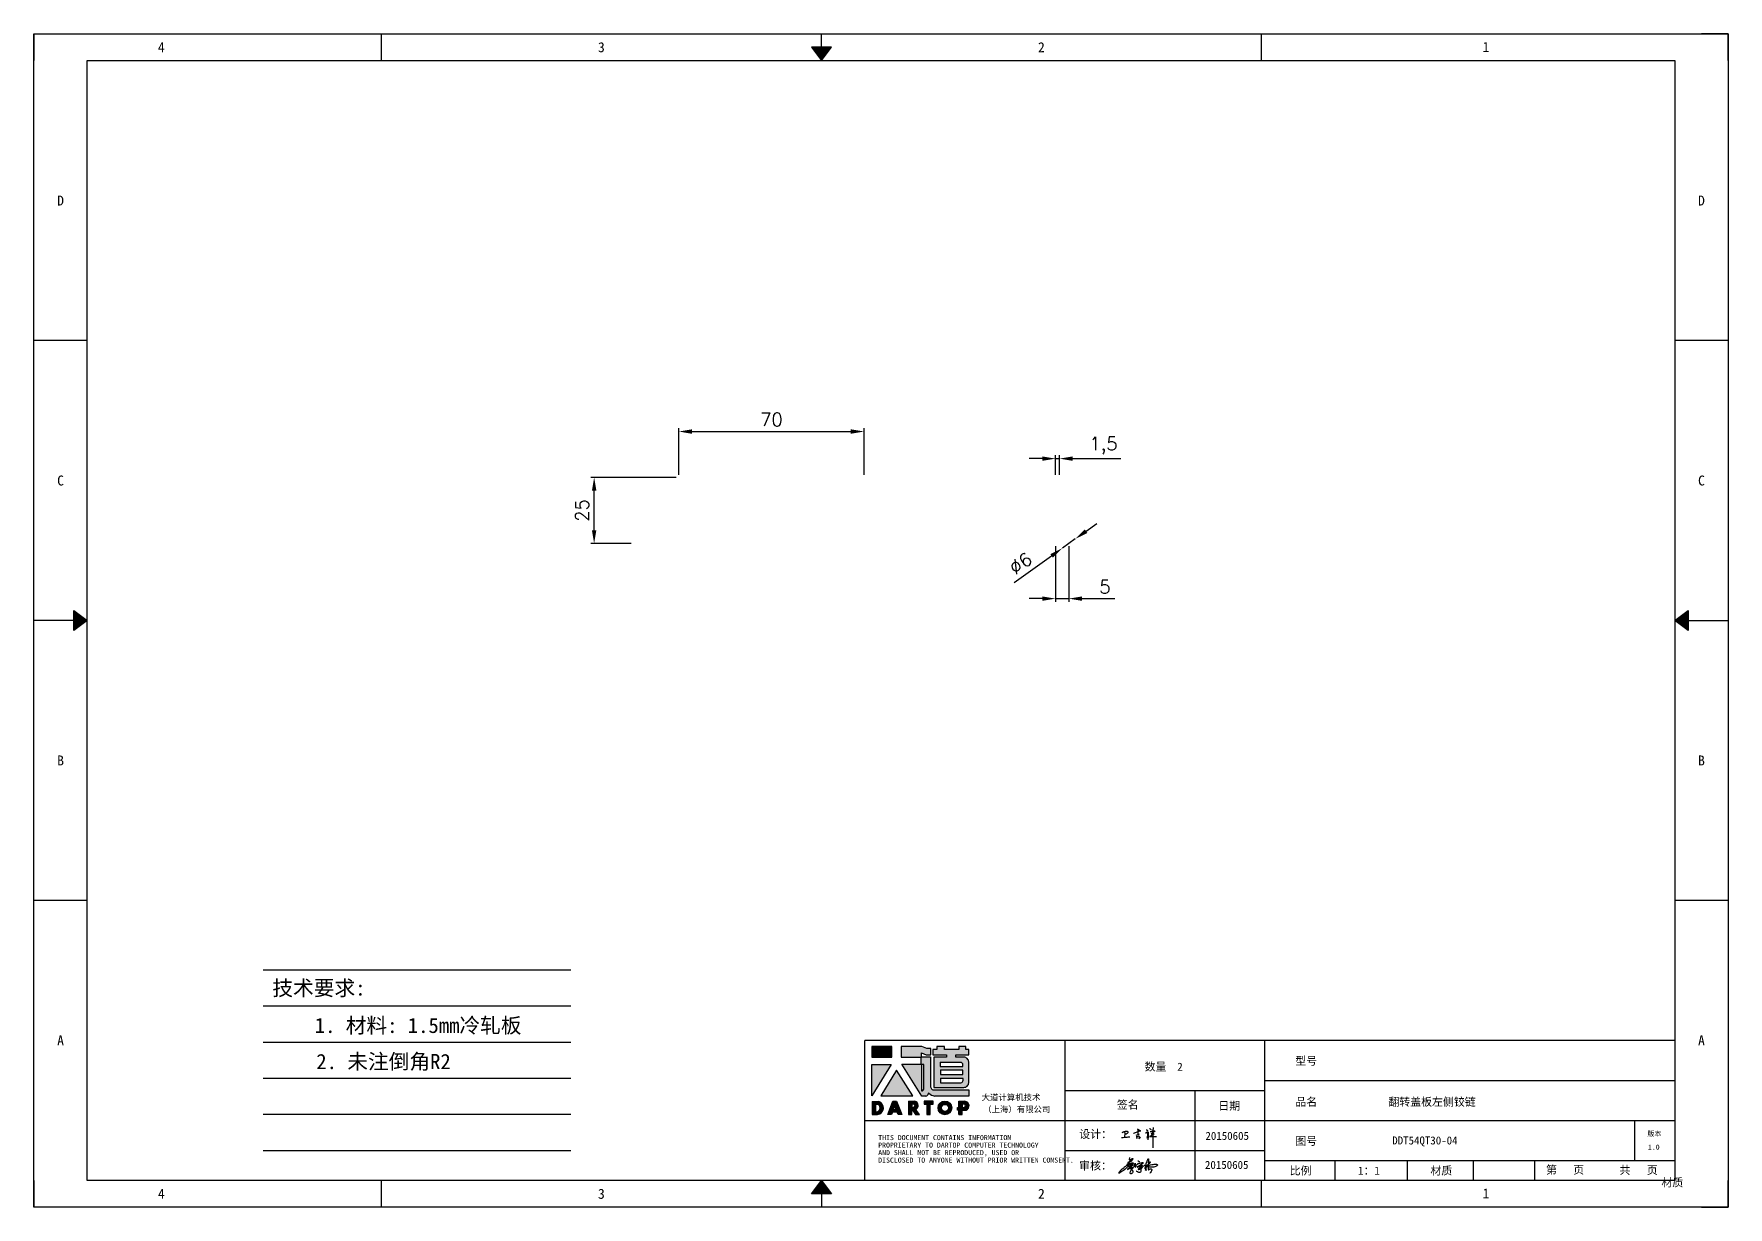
# Model space of a CAD drawing. Header units: millimetres. Extents: x 25928 to 50356, y -44172 to 20163.
# Drawn here: x 36509 to 37149, y -15592 to -15148 of the extents above; entities that cross this region are included whole.
import ezdxf
from ezdxf.enums import TextEntityAlignment as Align

# ---------------------------------------------------------------- set-up
doc = ezdxf.new("R2010")
doc.units = ezdxf.units.MM
doc.linetypes.add('DOT', pattern=[0.25, 0, -0.25])
doc.layers.add('4', color=7, linetype='Continuous')
doc.layers.add('print', color=30, linetype='Continuous')
doc.layers.add('dim', color=2, linetype='Continuous', lineweight=9)
doc.styles.add('Dartop', font='')
doc.styles.add('HZ', font='')
doc.styles.add('hzHT', font='simhei.ttf')
doc.styles.get("Standard").update_dxf_attribs({"font": 'txt', "bigfont": 'gbcbig.shx'})
doc.styles.get('Dartop').set_extended_font_data('FangSong_GB2312')
doc.styles.get('HZ').set_extended_font_data('SimSun')
doc.dimstyles.new('small', dxfattribs={"dimtxt": 5, "dimasz": 5, "dimexe": 1.25, "dimexo": 1, "dimgap": 2, "dimtad": 1, "dimtxsty": 'Standard', "dimcen": 2.5, "dimadec": 0, "dimazin": 0, "dimtfac": 1, "dimtmove": 0, "dimatfit": 3, "dimfxl": 0, "dimarcsym": 0})

# ---------------------------------------------------------------- blocks, each defined once
blk = doc.blocks.new('*D994')
at = {"layer": 'Defpoints', "color": 0}
for p in [(36897.37, -15342.71, 331.73), (36902.24, -15339.22, 331.73)]:
    blk.add_point(p, dxfattribs=at)
at = {"layer": 'dim', "color": 0, "lineweight": -2}
for p, q in [((36906.31, -15336.31), (36910.37, -15333.4)), ((36902.24, -15339.22), (36897.37, -15342.71)), ((36879.21, -15355.72), (36893.3, -15345.63))]:
    blk.add_line(p, q, dxfattribs=at)
at = {"layer": 'dim', "color": 0}
for points in [[(36905.82, -15335.63), (36906.79, -15336.99), (36902.24, -15339.22)], [(36892.82, -15344.95), (36893.79, -15346.3), (36897.37, -15342.71)]]:
    blk.add_solid(points, dxfattribs=at)
at = {"layer": 'dim', "color": 0, "insert": (36881.6, -15348.47), "char_height": 5, "attachment_point": 5, "rotation": 35.62303}
blk.add_mtext('∅6', dxfattribs=at)
blk = doc.blocks.new('*D995')
at = {"layer": 'Defpoints', "color": 0}
for p in [(36720.53, -15315.97), (36752.47, -15315.97, -10.8), (36735.47, -15340.97, -7.3)]:
    blk.add_point(p, dxfattribs=at)
at = {"layer": 'dim', "color": 0, "lineweight": -2}
for p, q in [((36751.47, -15315.97), (36719.28, -15315.97)), ((36720.53, -15335.97), (36720.53, -15320.97)), ((36734.47, -15340.97), (36719.28, -15340.97))]:
    blk.add_line(p, q, dxfattribs=at)
at = {"layer": 'dim', "color": 0}
for points in [[(36719.7, -15320.97), (36721.36, -15320.97), (36720.53, -15315.97)], [(36719.7, -15335.97), (36721.36, -15335.97), (36720.53, -15340.97)]]:
    blk.add_solid(points, dxfattribs=at)
at = {"layer": 'dim', "color": 0, "insert": (36716.03, -15328.47), "char_height": 5, "attachment_point": 5, "rotation": 90}
blk.add_mtext('25', dxfattribs=at)
blk = doc.blocks.new('*D996')
at = {"layer": 'Defpoints', "color": 0}
for p in [(36896.3, -15308.9), (36894.8, -15315.97, 248.73), (36896.3, -15315.97, 248.73)]:
    blk.add_point(p, dxfattribs=at)
at = {"layer": 'dim', "color": 0, "lineweight": -2}
for p, q in [((36889.8, -15308.9), (36884.8, -15308.9)), ((36894.8, -15314.97), (36894.8, -15307.65)), ((36894.8, -15308.9), (36896.3, -15308.9)), ((36896.3, -15314.97), (36896.3, -15307.65)), ((36901.3, -15308.9), (36919.47, -15308.9))]:
    blk.add_line(p, q, dxfattribs=at)
at = {"layer": 'dim', "color": 0}
for points in [[(36889.8, -15308.07), (36889.8, -15309.73), (36894.8, -15308.9)], [(36901.3, -15308.07), (36901.3, -15309.73), (36896.3, -15308.9)]]:
    blk.add_solid(points, dxfattribs=at)
at = {"layer": 'dim', "color": 0, "insert": (36912.89, -15303.98), "char_height": 5, "attachment_point": 5}
blk.add_mtext('1,5', dxfattribs=at)
blk = doc.blocks.new('*U862')
at = {"color": 254, "linetype": 'Continuous', "extrusion": (0, 0, -1)}
for points in [[(-17, 0.333), (-16.812, 0.25), (-17, 0.5)], [(-17, 0.333), (-17.188, 0.25), (-16.812, 0.25)], [(-17, 0.333), (-17, 0.5), (-17.188, 0.25)]]:
    blk.add_solid(points, dxfattribs=at)
blk = doc.blocks.new('*U861')
at = {"color": 254, "linetype": 'Continuous', "extrusion": (0, 0, -1)}
for points in [[(-33.167, 11), (-33, 11), (-33.25, 11.188)], [(-33.167, 11), (-33.25, 11.188), (-33.25, 10.812)], [(-33.167, 11), (-33.25, 10.812), (-33, 11)]]:
    blk.add_solid(points, dxfattribs=at)
blk = doc.blocks.new('*U863')
at = {"color": 254, "linetype": 'Continuous'}
for points in [[(17, 21.667), (17.188, 21.75), (16.812, 21.75)], [(17, 21.667), (16.812, 21.75), (17, 21.5)], [(17, 21.667), (17, 21.5), (17.188, 21.75)]]:
    blk.add_solid(points, dxfattribs=at)
blk = doc.blocks.new('*U860')
at = {"color": 254, "linetype": 'Continuous', "extrusion": (0, 0, -1)}
for points in [[(-0.833, 11), (-0.75, 10.812), (-0.75, 11.188)], [(-0.833, 11), (-0.75, 11.188), (-1, 11)], [(-0.833, 11), (-1, 11), (-0.75, 10.812)]]:
    blk.add_solid(points, dxfattribs=at)
blk = doc.blocks.new('dadao')
for p, q in [((48, 19.2), (44.9, 10.4)), ((44.9, 10.4), (51.2, 10.4)), ((51.2, 10.4), (48, 19.2))]:
    blk.add_line(p, q)
for points in [[(41.8, 121.6), (41.8, 143.7), (-0.4, 143.7), (-0.4, 121.6), (41.8, 121.6)], [(104.8, 122), (104.8, 130.3), (114.1, 126.3), (124.2, 126.3), (124.2, 139.6), (115.9, 139.6), (105.1, 143.9), (61.5, 143.9)], [(61.7, 144), (61.7, 121.3), (103.9, 121.3)], [(113.4, 38.7), (105.1, 38.7), (63, 106.5), (103.9, 106.5), (103.9, 120.9), (103.9, 121.3)], [(109.7, 53.6), (109.7, 106.2), (104.3, 106.2), (104.3, 50.4), (106.6, 50.4)], [(144.6, 94.4), (144.6, 84.8), (192, 84.8), (192, 94.1), (144.9, 94.1)], [(120.2, 45), (119.5, 45), (119.5, 44.6)], [(0, 28), (0, 0), (11.8, 0)], [(0.1, 28), (14, 28)], [(7.1, 21.8), (7.1, 6.1), (12, 6.1)], [(7.1, 21.8), (11.4, 21.8)], [(76.8, 28.2), (76.8, 0), (84.1, 0), (84.1, 11.1), (91.6, -0.1), (100.3, -0.1), (91.7, 11.1)], [(76.8, 28.2), (90.6, 28.2)], [(84, 22.7), (84, 15.3), (87.2, 15.3)], [(84, 22.7), (87.3, 22.7)], [(183.7, 0), (183.7, 9.6), (180.6, 9.6), (180.6, 14.9), (183.8, 14.9), (183.8, 28.1), (196.1, 28.1), (196.5, 28.1)], [(183.7, 0), (190.9, 0), (190.9, 9.6), (198.8, 9.6)], [(194.9, 22.3), (190.8, 22.3), (190.8, 15), (194.4, 15)]]:
    blk.add_lwpolyline(points)
blk.add_lwpolyline([(137.1, 144.2), (137.1, 137.9), (128.3, 137.9), (128.3, 126.5), (157.3, 126.5), (157.3, 121.5), (130.3, 121.5), (130.3, 57.5), (194.4, 57.5, 0.414214), (204.4, 67.5), (204.4, 111.3, 0.414214), (194.4, 121.3), (177.5, 121.3), (177.5, 126.3), (204.7, 126.3), (204.7, 137.7), (198.2, 137.7), (198.2, 143.9), (183.3, 143.9), (183.3, 138), (153, 138), (153, 144.2), (137.1, 144.2)], format="xyb", close=True)
for points in [[(104.8, 122), (123.4, 122), (123.4, 60, 0.414214), (131.4, 52), (204.8, 52), (204.8, 39.1), (131.7, 39.1)], [(144.3, 110.8), (144.3, 101.8), (192.3, 101.8), (192.3, 105.5, 0.414214), (187.3, 110.5), (144.3, 110.5)], [(144.6, 77), (144.6, 67.5), (187.6, 67.5, 0.414214), (192.6, 72.5), (192.6, 76.4), (144.6, 76.4)]]:
    blk.add_lwpolyline(points, format="xyb")
for points in [[(-0.3, 106.2), (40.4, 106.2), (-0.3, 39.7), (-0.3, 106.2)], [(51.7, 94.1), (18.4, 39.3), (86.2, 39.3)], [(43.8, 28.2), (51.8, 28.2), (62.6, -0.1), (55, -0.1), (53.2, 5), (42.9, 5), (41.1, 0), (33.6, 0)], [(110, 28.1), (110, 21.9), (116, 21.9), (116, -0.1), (123.2, -0.1), (123.2, 22), (129.2, 22), (129.2, 28.1), (110, 28.1)]]:
    blk.add_lwpolyline(points, close=True)
for radius in [14.5, 7.44]:
    blk.add_circle((154.2, 14.2), radius)
for centre, radius, start, end in [((99.2, 60.7), 12.6, 305.6399, 325.969), ((111.6, 46.7), 8.19, 282.9811, 347.6627), ((136, 61.7), 22.9, 226.7358, 259.3209), ((8.5, 13.9), 8.49, 294.2143, 69.7177), ((9.6, 14.2), 14.4, 278.6604, 72.3203), ((86.4, 19), 3.8, 282.527, 76.7196), ((88.6, 19.4), 8.95, 290.6073, 77.2124), ((193.7, 18.7), 3.8, 280.9891, 72.5513), ((195.7, 18.6), 9.51, 288.8959, 85.2442)]:
    blk.add_arc(centre, radius, start, end)
blk = doc.blocks.new('h')
for p, q in [((20768.1, -2360.9), (20773, -2359.1)), ((20769.5, -2366.9), (20769.8, -2370.6)), ((20769.8, -2370.6), (20770.9, -2378)), ((20770.9, -2378), (20771.5, -2370.6)), ((20772.4, -2369.3), (20774.9, -2367.8)), ((20773, -2359.1), (20784.1, -2355.2)), ((20773.3, -2331.8), (20775.3, -2338.7)), ((20789.1, -2340.9), (20773.5, -2331.9)), ((20775.3, -2338.7), (20775.6, -2351.2)), ((20775.6, -2351.2), (20775.5, -2357.3)), ((20782.2, -2369.2), (20780, -2377.1)), ((20780, -2377.1), (20788.3, -2371.3)), ((20780.1, -2366.4), (20780.8, -2366.4)), ((20781.9, -2367.4), (20782.2, -2369.2)), ((20845.7, -2343.5), (20848.4, -2353)), ((20848.9, -2370.3), (20847.9, -2424)), ((20848.4, -2353), (20848.9, -2370.3))]:
    blk.add_line(p, q)
for points in [[(20696.6, -2372.4, 0.002073), (20710.6, -2371.9, 0.016137), (20719.6, -2371.3, 0.008314), (20736.9, -2369.3)], [(20699.1, -2348.2, -0.029745), (20704.6, -2345.4, -0.046842), (20708.4, -2344.2, -0.00919), (20714.3, -2343, -0.018517), (20717.2, -2342.5, -0.037841), (20720.3, -2342.4, -0.039541), (20723.2, -2342.8, -0.149785), (20726, -2344.3, -0.204935), (20726.9, -2346.6, -0.074872), (20726.5, -2348.3, -0.061615), (20725.6, -2350.3, -0.034204), (20723.8, -2352.6, -0.045776), (20722.3, -2354.1, -0.054985), (20720.4, -2355.3, -0.036348), (20717.3, -2356.5, -0.067752), (20715.7, -2356.8, -0.043553), (20713.2, -2356.7)], [(20755, -2351.9, -0.024077), (20759.9, -2350.1, -0.013147), (20768.7, -2346.5, -0.00522), (20775.4, -2344.1, -0.018517), (20777.3, -2343.4, -0.008274), (20786.3, -2341, -0.039541), (20788.3, -2340.8, -0.079216), (20789.4, -2341, -0.204935)], [(20813.5, -2350.1, 0.007348), (20815.9, -2348.7, 0.008421), (20818, -2347.3, 0.009459), (20819.7, -2346.2, -0.016325), (20820.7, -2345.5, -0.173771), (20821.8, -2345.3, -0.085159), (20823.9, -2346, -0.125883), (20826, -2347.9, -0.160659), (20826.6, -2350.1, -0.010447), (20826.5, -2352.3, -0.008247), (20826.2, -2355.1, -0.002698), (20825.3, -2374, 0.001562), (20823.9, -2383.7, 0.016137)], [(20816.8, -2335, -0.053561), (20819.6, -2336.1, -0.075272), (20821.3, -2337.3, -0.005295), (20822.5, -2338.5, -0.009337), (20823.1, -2339.1, -0.026146), (20823.7, -2339.8, -0.016644), (20824.5, -2340.9)], [(20832.1, -2329.2, -0.053561), (20834.9, -2330.3, -0.075272), (20836.7, -2331.5, -0.005295), (20837.8, -2332.6, -0.009337), (20838.5, -2333.3, -0.026146), (20839, -2334, -0.016644), (20839.8, -2335.1)], [(20836, -2343.7, -0.02797), (20842.1, -2342.6, -0.048868), (20845.6, -2342.2, -0.00919), (20851.1, -2341.4, -0.018517), (20853.9, -2341.1, -0.037841), (20856.7, -2341.2, -0.039541), (20859.4, -2341.6, -0.018282), (20840.6, -2354.7, -0.000937)], [(20847.6, -2340.2, 0.021784), (20849.6, -2335.9, 0.028296), (20850.8, -2332.4, 0.008136), (20851.9, -2328.2, 0.028913), (20852.2, -2327, 0.08193), (20852.1, -2325.9, 0.075058), (20851.7, -2324.7, 0.275043)]]:
    blk.add_lwpolyline(points, format="xyb")
for points in [[(20711.3, -2343.5), (20711.3, -2343.5), (20711.5, -2355.8), (20710.7, -2368), (20710.6, -2371.9)], [(20821.5, -2350.6), (20822.4, -2359.2), (20822.2, -2364.9), (20821.7, -2369), (20821.3, -2376.3), (20823.6, -2368.5), (20827.2, -2366.3), (20829.5, -2366.3)], [(20840.6, -2354.7), (20850, -2354.7), (20855, -2354.3), (20845.9, -2361.1), (20840.5, -2364), (20833, -2367.5), (20863.2, -2367.4), (20865.9, -2367.3)]]:
    blk.add_lwpolyline(points)
for centre, radius, start, end in [((20773.7, -2371.2), 2.3, 121.9907, 163.60158), ((20787.5, -2406), 40.3, 100.61827, 108.24823), ((20780.8, -2367.6), 1.15, 9.4675, 90)]:
    blk.add_arc(centre, radius, start, end)
blk = doc.blocks.new('CAIYUQIANG')
for p, q in [((27648.2, -25062.5), (27649.9, -25061)), ((27649.9, -25061), (27651.9, -25059.4)), ((27651.9, -25059.4), (27654.7, -25057.2)), ((27654.7, -25057.2), (27656.5, -25055.9)), ((27656.5, -25055.9), (27658.3, -25054.6)), ((27659.8, -25060.4), (27656.6, -25063.3)), ((27658.3, -25054.6), (27659.6, -25053.7)), ((27659.6, -25053.7), (27662.2, -25052.1)), ((27660.6, -25059.8), (27659.8, -25060.4)), ((27663.6, -25056.9), (27660.6, -25059.8)), ((27662.2, -25052.1), (27664.9, -25050.5)), ((27662.9, -25048.8), (27669.7, -25045.8)), ((27663.2, -25048.6), (27662.9, -25048.8)), ((27663.6, -25048.1), (27663.2, -25048.6)), ((27665.3, -25046.6), (27663.6, -25048.1)), ((27666.3, -25053.5), (27663.6, -25056.9)), ((27664.9, -25050.5), (27668.5, -25048.7)), ((27667.5, -25060.4), (27664.9, -25062)), ((27667.4, -25044.9), (27665.3, -25046.6)), ((27675.7, -25037.4), (27665.9, -25043)), ((27665.9, -25043), (27677.3, -25038.1)), ((27668.2, -25051.4), (27666.3, -25053.5)), ((27670.6, -25042.2), (27667.4, -25044.9)), ((27670.3, -25058.4), (27667.5, -25060.4)), ((27667.7, -25061.6), (27670.5, -25060.2)), ((27670.9, -25048.6), (27668.2, -25051.4)), ((27668.5, -25048.7), (27673.6, -25046.3)), ((27668.6, -25056), (27674.9, -25053.6)), ((27672.1, -25054.2), (27668.6, -25056)), ((27670.4, -25028.6), (27669.5, -25034.5)), ((27669.5, -25034.5), (27670.5, -25036.5)), ((27669.7, -25045.8), (27671.3, -25045.2)), ((27672, -25057.1), (27670.3, -25058.4)), ((27670.5, -25036.5), (27674.7, -25033.4)), ((27670.5, -25060.2), (27673.3, -25059)), ((27677.3, -25038.1), (27670.6, -25042.2)), ((27671.5, -25047.3), (27670.9, -25048.6)), ((27671.2, -25051), (27679.4, -25049.8)), ((27674.1, -25050.1), (27671.2, -25051)), ((27671.3, -25045.2), (27672.1, -25045.7)), ((27672.1, -25046.2), (27671.5, -25047.3)), ((27672.5, -25060.1), (27671.9, -25060.4)), ((27671.9, -25060.4), (27674.3, -25061.5)), ((27673.8, -25055.8), (27672, -25057.1)), ((27672.1, -25045.7), (27672.1, -25046.2)), ((27675.9, -25052.3), (27672.1, -25054.2)), ((27673.8, -25059.6), (27672.5, -25060.1)), ((27673.3, -25059), (27675.5, -25058)), ((27673.6, -25046.3), (27677.4, -25044.5)), ((27676.2, -25054), (27673.8, -25055.8)), ((27675.2, -25059.1), (27673.8, -25059.6)), ((27676.5, -25048.8), (27674.1, -25050.1)), ((27674.7, -25033.4), (27678, -25031.9)), ((27674.9, -25053.6), (27676.8, -25053.2)), ((27677.8, -25058), (27675.2, -25059.1)), ((27675.5, -25058), (27677.9, -25056.9)), ((27679.9, -25033), (27675.7, -25037.4)), ((27678.6, -25051.7), (27675.9, -25052.3)), ((27677.2, -25053.4), (27676.2, -25054)), ((27679.1, -25047.4), (27676.5, -25048.8)), ((27676.8, -25053.2), (27677.2, -25053.4)), ((27677.4, -25044.5), (27680, -25043.8)), ((27677.5, -25061.9), (27679.6, -25059.6)), ((27679, -25057.7), (27677.8, -25058)), ((27677.9, -25056.9), (27680, -25056.9)), ((27678, -25031.9), (27679.7, -25031.6)), ((27683.3, -25050.5), (27678.6, -25051.7)), ((27680, -25057.5), (27679, -25057.7)), ((27680.6, -25045.9), (27679.1, -25047.4)), ((27679.4, -25049.8), (27681.5, -25049.6)), ((27679.6, -25059.6), (27680.6, -25058.4)), ((27679.7, -25031.6), (27680.1, -25032.2)), ((27680.1, -25032.2), (27679.9, -25033)), ((27680, -25043.8), (27681.2, -25043.8)), ((27680, -25056.9), (27680.5, -25057.1)), ((27680.5, -25057.1), (27680, -25057.5)), ((27681.2, -25044.7), (27680.6, -25045.9)), ((27680.6, -25058.4), (27681.3, -25057.6)), ((27681.2, -25043.8), (27681.2, -25044.7)), ((27681.3, -25057.6), (27682.9, -25055.7)), ((27681.5, -25049.6), (27682.7, -25049.7)), ((27682.7, -25049.7), (27683.3, -25050.5)), ((27682.9, -25055.7), (27683.9, -25054.7)), ((27683.9, -25054.7), (27684.6, -25054)), ((27684.6, -25054), (27685.6, -25053.1)), ((27685.6, -25053.1), (27686, -25048.7)), ((27686, -25048.7), (27686.1, -25046.8)), ((27686.1, -25046.8), (27686.2, -25045.4)), ((27686.2, -25045.4), (27686.3, -25045)), ((27686.3, -25045), (27686.6, -25045)), ((27686.6, -25045), (27686.7, -25045.1)), ((27686.7, -25045.1), (27686.9, -25049.2)), ((27686.9, -25049.2), (27686.9, -25051.7)), ((27686.9, -25051.7), (27686.9, -25054.8)), ((27686.9, -25054.8), (27686.9, -25055.8)), ((27686.9, -25055.8), (27687, -25056.5)), ((27687, -25056.5), (27687.2, -25056.9)), ((27687.2, -25056.9), (27687.5, -25056.9)), ((27687.5, -25056.9), (27687.8, -25056.5)), ((27687.8, -25056.5), (27688, -25055.9)), ((27688, -25055.9), (27688.6, -25054.6)), ((27688.6, -25054.6), (27689.1, -25053.3)), ((27689.1, -25053.3), (27689.5, -25052.1)), ((27689.5, -25052.1), (27690.2, -25050.1)), ((27690.2, -25050.1), (27690.5, -25049.4)), ((27690.5, -25049.4), (27691.2, -25048.7)), ((27691.2, -25048.7), (27693.8, -25046.9)), ((27692.5, -25055.7), (27691.9, -25055.8)), ((27691.9, -25055.8), (27691.9, -25056.2)), ((27691.9, -25056.2), (27693.4, -25056.2)), ((27693.9, -25055.2), (27692.5, -25055.7)), ((27693.4, -25056.2), (27695.2, -25055.9)), ((27693.8, -25046.9), (27694.7, -25046.4)), ((27697.3, -25053.7), (27693.9, -25055.2)), ((27694.7, -25046.4), (27695.8, -25045.9)), ((27695.2, -25055.9), (27696.4, -25055.5)), ((27696.5, -25061.2), (27695.5, -25062.1)), ((27695.8, -25045.9), (27698.2, -25045)), ((27696.4, -25055.5), (27698.6, -25054.5)), ((27698, -25059.9), (27696.5, -25061.2)), ((27700.1, -25052.2), (27697.3, -25053.7)), ((27700.7, -25057.4), (27698, -25059.9)), ((27698.2, -25045), (27699.9, -25044.7)), ((27698.6, -25054.5), (27700.1, -25053.8)), ((27698.7, -25062.4), (27701.9, -25060.7)), ((27699.9, -25044.7), (27702.8, -25044)), ((27703.1, -25050.1), (27700.1, -25052.2)), ((27700.1, -25053.8), (27701.4, -25053.2)), ((27703.2, -25055.4), (27700.7, -25057.4)), ((27701.4, -25053.2), (27703, -25052.5)), ((27701.9, -25060.7), (27705, -25058.6)), ((27702.8, -25044), (27704.8, -25043.7)), ((27703, -25052.5), (27704.6, -25051.8)), ((27703.4, -25059.2), (27703, -25063.9)), ((27705.3, -25048.2), (27703.1, -25050.1)), ((27705.1, -25053.8), (27703.2, -25055.4)), ((27703.5, -25058.1), (27703.4, -25059.2)), ((27703.9, -25057), (27703.5, -25058.1)), ((27704.3, -25056.3), (27703.9, -25057)), ((27704.9, -25055.3), (27704.3, -25056.3)), ((27704.6, -25051.8), (27705.9, -25051.1)), ((27704.8, -25043.7), (27707, -25043.4)), ((27705.1, -25055), (27704.9, -25055.3)), ((27705, -25058.6), (27706.4, -25057.7)), ((27706, -25052.8), (27705.1, -25053.8)), ((27706.3, -25055), (27705.1, -25055)), ((27708, -25045.9), (27705.3, -25048.2)), ((27705.9, -25051.1), (27706.4, -25051.1)), ((27706.6, -25051.6), (27706, -25052.8)), ((27706.8, -25055.3), (27706.3, -25055)), ((27706.4, -25051.1), (27706.6, -25051.6)), ((27706.4, -25057.7), (27707.4, -25057)), ((27707.5, -25055.8), (27706.8, -25055.3)), ((27707, -25043.4), (27708, -25043.4)), ((27707.4, -25057), (27707.8, -25056.8)), ((27707.8, -25056.8), (27707.5, -25055.8)), ((27708, -25043.4), (27709, -25043.5)), ((27710.1, -25044), (27708, -25045.9)), ((27709, -25043.5), (27709.7, -25043.8)), ((27709.7, -25043.8), (27710.1, -25044)), ((27710, -25054.2), (27711.2, -25052.7)), ((27711.2, -25052.7), (27712.6, -25051.4)), ((27712.6, -25051.4), (27713.4, -25050.9)), ((27713.4, -25050.9), (27714.2, -25050.8)), ((27713.7, -25060.6), (27714.5, -25059.1)), ((27714, -25059.3), (27713.7, -25060.1)), ((27713.7, -25060.1), (27713.7, -25060.6)), ((27714.3, -25058.6), (27714, -25059.3)), ((27714.2, -25050.8), (27715, -25050.8)), ((27715, -25056.9), (27714.3, -25058.6)), ((27714.5, -25059.1), (27715.1, -25058.3)), ((27715, -25050.8), (27715.4, -25050.8)), ((27715.5, -25055.4), (27715, -25056.9)), ((27715.1, -25058.3), (27715.6, -25057.9)), ((27715.4, -25050.8), (27715.6, -25051)), ((27715.9, -25053.9), (27715.5, -25055.4)), ((27715.6, -25051), (27715.8, -25051.2)), ((27715.6, -25057.9), (27716.2, -25057.8)), ((27715.8, -25051.2), (27715.9, -25051.2)), ((27715.9, -25051.2), (27716, -25051.4)), ((27716, -25053.3), (27715.9, -25053.9)), ((27716, -25051.4), (27716, -25051.4)), ((27716, -25051.4), (27716, -25051.5)), ((27716, -25051.5), (27716.1, -25051.6)), ((27716.1, -25052.4), (27716, -25053.3)), ((27716.1, -25051.6), (27716.1, -25051.8)), ((27716.1, -25051.8), (27716.1, -25052.4)), ((27716.2, -25057.8), (27716.9, -25057.9)), ((27716.8, -25062.6), (27717, -25060.1)), ((27716.9, -25057.9), (27717.2, -25058.1)), ((27717, -25060.1), (27717.1, -25058.6)), ((27717.1, -25058.6), (27717.2, -25057.5)), ((27717.2, -25057.5), (27717.7, -25052.4)), ((27717.2, -25058.1), (27717.6, -25058.7)), ((27717.6, -25058.7), (27717.6, -25060.8)), ((27717.6, -25060.8), (27717.6, -25062.5)), ((27717.7, -25050), (27718.5, -25046)), ((27717.7, -25052.4), (27717.7, -25050)), ((27718.5, -25046), (27720.2, -25040.9)), ((27719, -25056.7), (27720.6, -25055.2)), ((27719, -25056.7), (27720.6, -25055.4)), ((27720.6, -25055.4), (27719, -25056.7)), ((27719.4, -25056.1), (27719, -25056.7)), ((27720.3, -25054.8), (27719.4, -25056.1)), ((27720.2, -25040.9), (27720.7, -25039.5)), ((27721, -25053.7), (27720.3, -25054.8)), ((27720.6, -25055.2), (27721.9, -25054.1)), ((27720.7, -25039.5), (27721.2, -25038)), ((27722.6, -25051.2), (27721, -25053.7)), ((27721.2, -25038), (27721.6, -25036.6)), ((27721.6, -25036.6), (27722.4, -25034.9)), ((27721.8, -25052.4), (27722.1, -25051.2)), ((27721.9, -25054.1), (27721.8, -25052.4)), ((27721.9, -25054.1), (27723.5, -25052.8)), ((27722.2, -25054.5), (27721.9, -25054.1)), ((27722.1, -25051.2), (27722.6, -25049.3)), ((27723.2, -25055.7), (27722.2, -25054.5)), ((27722.4, -25034.9), (27723.3, -25033.3)), ((27722.6, -25049.3), (27723.4, -25048.2)), ((27723.9, -25049.1), (27722.6, -25051.2)), ((27725.1, -25056.1), (27723.2, -25055.7)), ((27723.3, -25033.3), (27723.8, -25032.7)), ((27723.4, -25048.2), (27724, -25048.2)), ((27723.5, -25052.8), (27725.7, -25051.8)), ((27723.8, -25032.7), (27724.4, -25032.7)), ((27724.9, -25047.9), (27723.9, -25049.1)), ((27724.2, -25041.9), (27724, -25042.9)), ((27724, -25042.9), (27724, -25043.8)), ((27724, -25043.8), (27724.5, -25044.5)), ((27724, -25048.2), (27725, -25049.3)), ((27724.3, -25057.3), (27724.1, -25059.8)), ((27724.1, -25059.8), (27724.2, -25062.5)), ((27724.7, -25038.7), (27724.2, -25041.9)), ((27724.8, -25054.3), (27724.3, -25057.3)), ((27724.3, -25057.3), (27724.3, -25057.3)), ((27724.4, -25032.7), (27724.8, -25033.4)), ((27724.5, -25044.5), (27724.9, -25044.1)), ((27726, -25051.7), (27724.6, -25052.3)), ((27724.6, -25052.3), (27724.8, -25054.3)), ((27724.9, -25037.3), (27724.7, -25038.7)), ((27724.8, -25033.4), (27725.1, -25034.5)), ((27725.1, -25035.4), (27724.9, -25037.3)), ((27724.9, -25044.1), (27726.2, -25043.2)), ((27726.1, -25047), (27724.9, -25047.9)), ((27725, -25049.3), (27726, -25051.7)), ((27725.1, -25034.5), (27725.1, -25035.4)), ((27728.6, -25056.9), (27725.1, -25056.1)), ((27725.7, -25051.8), (27728.1, -25050.8)), ((27727.7, -25045.8), (27726.1, -25047)), ((27726.2, -25043.2), (27727.3, -25042.5)), ((27727.3, -25042.5), (27728.7, -25041.6)), ((27728.8, -25044.9), (27727.7, -25045.8)), ((27728.1, -25050.8), (27730.4, -25049.9)), ((27731.5, -25056.9), (27728.6, -25056.9)), ((27728.7, -25041.6), (27729.4, -25041.6)), ((27729.8, -25043.2), (27728.8, -25044.9)), ((27729.4, -25041.6), (27729.8, -25042.2)), ((27729.8, -25042.2), (27729.8, -25043.2)), ((27730.4, -25049.9), (27734.3, -25049)), ((27734.6, -25056.9), (27731.5, -25056.9)), ((27734.3, -25049), (27736.4, -25048.5)), ((27736.4, -25056.9), (27734.6, -25056.9)), ((27736.4, -25048.5), (27738, -25048.5)), ((27737.5, -25056.9), (27736.4, -25056.9)), ((27739.9, -25056.2), (27737.5, -25056.9)), ((27738, -25048.5), (27741.4, -25048.2)), ((27742.8, -25055.5), (27739.9, -25056.2)), ((27741.4, -25048.2), (27743.3, -25048.1)), ((27745.3, -25054.8), (27742.8, -25055.5)), ((27743.3, -25048.1), (27745.9, -25048.1)), ((27747, -25053.9), (27745.3, -25054.8)), ((27745.9, -25048.1), (27747.9, -25048.3)), ((27749, -25052.8), (27747, -25053.9)), ((27747.9, -25048.3), (27749.6, -25048.7)), ((27749.8, -25051.7), (27749, -25052.8)), ((27749.6, -25048.7), (27750.5, -25049.8)), ((27750.6, -25050.8), (27749.8, -25051.7)), ((27750.5, -25049.8), (27750.6, -25050.8)), ((27639.2, -25074.1), (27639.8, -25072.4)), ((27640.1, -25074.1), (27639.2, -25074.1)), ((27639.8, -25072.4), (27641, -25070.5)), ((27641.8, -25073.4), (27640.1, -25074.1)), ((27641, -25070.5), (27642.4, -25068.7)), ((27643.4, -25072.1), (27641.8, -25073.4)), ((27642.4, -25068.7), (27644.1, -25066.6)), ((27645.7, -25070.6), (27643.4, -25072.1)), ((27644.1, -25066.6), (27646.1, -25064.4)), ((27649.4, -25068), (27645.7, -25070.6)), ((27646.1, -25064.4), (27648.2, -25062.5)), ((27653.3, -25065.6), (27649.4, -25068)), ((27656.6, -25063.3), (27653.3, -25065.6)), ((27664.9, -25062.9), (27667.7, -25061.6)), ((27664.9, -25062), (27664.9, -25062.9)), ((27672.7, -25072.4), (27673.6, -25068.9)), ((27672.7, -25073.7), (27672.7, -25072.4)), ((27672.9, -25074.4), (27672.7, -25073.7)), ((27673.5, -25075.1), (27672.9, -25074.4)), ((27674.1, -25075.4), (27673.5, -25075.1)), ((27673.6, -25068.9), (27674.3, -25066.8)), ((27675, -25075.4), (27674.1, -25075.4)), ((27674.3, -25061.5), (27677.2, -25063.7)), ((27674.3, -25066.8), (27675.3, -25065)), ((27676.4, -25074.9), (27675, -25075.4)), ((27675.3, -25065), (27676.4, -25063.4)), ((27676.4, -25063.4), (27677.5, -25061.9)), ((27677.2, -25074.4), (27676.4, -25074.9)), ((27677.2, -25063.7), (27678.8, -25065.4)), ((27678.3, -25073.5), (27677.2, -25074.4)), ((27679.1, -25072.5), (27678.3, -25073.5)), ((27678.8, -25065.4), (27679.4, -25066.6)), ((27679.8, -25071), (27679.1, -25072.5)), ((27679.4, -25066.6), (27679.9, -25067.9)), ((27680, -25070), (27679.8, -25071)), ((27679.9, -25067.9), (27680, -25069)), ((27680, -25069), (27680, -25070)), ((27691, -25067.9), (27690.7, -25067.5)), ((27691.8, -25068.5), (27691, -25067.9)), ((27692.9, -25069.4), (27691.8, -25068.5)), ((27694, -25070.3), (27692.9, -25069.4)), ((27695.5, -25070.9), (27694, -25070.3)), ((27695.5, -25062.1), (27695, -25062.5)), ((27695, -25062.5), (27695, -25062.8)), ((27695, -25062.8), (27695.4, -25063)), ((27695.4, -25063), (27696.6, -25063)), ((27697.1, -25071.4), (27695.5, -25070.9)), ((27696.6, -25063), (27698.7, -25062.4)), ((27699, -25071.4), (27697.1, -25071.4)), ((27700.5, -25071.4), (27699, -25071.4)), ((27701.7, -25070.7), (27700.5, -25071.4)), ((27702.4, -25068.8), (27701.7, -25070.7)), ((27702.9, -25065), (27702.4, -25068.8)), ((27703, -25063.9), (27702.9, -25065)), ((27716.6, -25063.7), (27716.8, -25062.6)), ((27716.6, -25064.9), (27716.6, -25063.7)), ((27717, -25065.4), (27716.6, -25064.9)), ((27718.3, -25066.4), (27717, -25065.4)), ((27717.6, -25062.5), (27717.7, -25064.3)), ((27717.7, -25064.3), (27717.7, -25065.5)), ((27717.7, -25065.5), (27718.3, -25066.4)), ((27724.2, -25062.5), (27724.5, -25063.9)), ((27724.5, -25063.9), (27726.1, -25063.8)), ((27726.1, -25063.8), (27727.2, -25062.4)), ((27727.2, -25062.4), (27728.7, -25061.7)), ((27728.7, -25061.7), (27730.6, -25061.7)), ((27729.9, -25073.7), (27728.8, -25073.7)), ((27730.7, -25072), (27729.9, -25073.7)), ((27730.6, -25061.7), (27732.5, -25061.7)), ((27732.4, -25068.5), (27730.7, -25072)), ((27733.1, -25067), (27732.4, -25068.5)), ((27732.5, -25061.7), (27734, -25062.9)), ((27734, -25064.2), (27733.1, -25067)), ((27734, -25062.9), (27734, -25064.2))]:
    blk.add_line(p, q)
blk.add_lwpolyline([(27694.2, -25038.4, -0.053561), (27695.8, -25039, -0.075272), (27696.8, -25039.7, -0.005295), (27697.5, -25040.4, -0.009337), (27697.9, -25040.8, -0.026146), (27698.2, -25041.2, -0.016644), (27698.7, -25041.9)], format="xyb")
blk = doc.blocks.new('*D1002')
at = {"layer": 'Defpoints', "color": 0}
for p in [(36822.47, -15298.66), (36752.47, -15315.97), (36822.47, -15315.97)]:
    blk.add_point(p, dxfattribs=at)
at = {"layer": 'dim', "color": 0, "lineweight": -2}
for p, q in [((36752.47, -15314.97), (36752.47, -15297.41)), ((36757.47, -15298.66), (36817.47, -15298.66)), ((36822.47, -15314.97), (36822.47, -15297.41))]:
    blk.add_line(p, q, dxfattribs=at)
at = {"layer": 'dim', "color": 0}
for points in [[(36757.47, -15297.83), (36757.47, -15299.5), (36752.47, -15298.66)], [(36817.47, -15297.83), (36817.47, -15299.5), (36822.47, -15298.66)]]:
    blk.add_solid(points, dxfattribs=at)
at = {"layer": 'dim', "color": 0, "insert": (36787.47, -15294.16), "char_height": 5, "attachment_point": 5}
blk.add_mtext('70', dxfattribs=at)
blk = doc.blocks.new('*D1003')
at = {"layer": 'Defpoints', "color": 0}
for p in [(36894.8, -15340.97), (36899.8, -15340.97, 4), (36899.8, -15361.78)]:
    blk.add_point(p, dxfattribs=at)
at = {"layer": 'dim', "color": 0, "lineweight": -2}
for p, q in [((36894.8, -15341.97), (36894.8, -15363.03)), ((36899.8, -15341.97), (36899.8, -15363.03)), ((36889.8, -15361.78), (36884.8, -15361.78)), ((36894.8, -15361.78), (36899.8, -15361.78)), ((36904.8, -15361.78), (36917.14, -15361.78))]:
    blk.add_line(p, q, dxfattribs=at)
at = {"layer": 'dim', "color": 0}
for points in [[(36889.8, -15360.95), (36889.8, -15362.61), (36894.8, -15361.78)], [(36904.8, -15360.95), (36904.8, -15362.61), (36899.8, -15361.78)]]:
    blk.add_solid(points, dxfattribs=at)
at = {"layer": 'dim', "color": 0, "insert": (36913.47, -15357.28), "char_height": 5, "attachment_point": 5}
blk.add_mtext('5', dxfattribs=at)

msp = doc.modelspace()

# ---------------------------------------------------------------- hatches: boundary and pattern name
for points in [[(36832.956, -15531.013), (36825.423, -15531.013), (36825.423, -15534.949), (36832.956, -15534.949)], [(36832.714, -15537.703), (36825.443, -15537.703), (36825.443, -15549.574)], [(36834.729, -15539.857), (36828.786, -15549.653), (36840.889, -15549.653)], [(36848.574, -15551.658), (36845.134, -15551.658), (36845.134, -15552.749), (36846.207, -15552.749), (36846.207, -15556.681), (36847.492, -15556.681), (36847.492, -15552.746), (36848.574, -15552.746)]]:
    msp.add_hatch(color=0).paths.add_polyline_path(points)
h = msp.add_hatch(color=0)
h.paths.add_polyline_path([(36844.215, -15533.405), (36845.878, -15534.123), (36847.675, -15534.123), (36847.675, -15531.744), (36846.192, -15531.744), (36844.26, -15530.981), (36836.516, -15530.981), (36836.516, -15535.005), (36844.051, -15535.005), (36844.051, -15535.086), (36844.051, -15537.658), (36836.744, -15537.658), (36844.259, -15549.752), (36845.747, -15549.752, 0.2793748), (36846.834, -15548.695), (36846.834, -15548.64), (36846.965, -15548.64, 0.1431454), (36849.014, -15549.682), (36862.072, -15549.682), (36862.072, -15547.389), (36848.958, -15547.389, -0.4142136), (36847.53, -15545.96), (36847.53, -15534.878), (36844.215, -15534.878)])
h.paths.add_polyline_path([(36844.127, -15537.709), (36845.084, -15537.709), (36845.084, -15547.096, -0.0889357), (36844.529, -15547.667), (36844.123, -15547.667)], flags=16)
h = msp.add_hatch(color=0)
h.paths.add_polyline_path([(36862.05, -15532.077), (36860.888, -15532.077), (36860.888, -15530.972), (36858.232, -15530.972), (36858.232, -15532.022), (36852.81, -15532.022), (36852.81, -15530.917), (36849.971, -15530.917), (36849.971, -15532.042), (36848.402, -15532.042), (36848.402, -15534.08), (36853.58, -15534.08), (36853.58, -15534.981), (36848.755, -15534.981), (36848.755, -15546.391), (36860.209, -15546.391, 0.4142136), (36861.994, -15544.605), (36861.994, -15536.792, 0.4142136), (36860.209, -15535.006), (36857.181, -15535.006), (36857.181, -15534.122), (36862.05, -15534.122)])
h.paths.add_polyline_path([(36858.944, -15536.941, -0.4142136), (36859.837, -15537.833), (36859.837, -15538.488), (36851.261, -15538.488), (36851.261, -15536.941)], flags=16)
h.paths.add_polyline_path([(36859.781, -15539.87), (36859.781, -15541.528), (36851.316, -15541.528), (36851.316, -15539.87)], flags=16)
h.paths.add_polyline_path([(36859.892, -15543.02), (36859.892, -15543.73, -0.4142136), (36858.999, -15544.623), (36851.316, -15544.623), (36851.316, -15543.02)], flags=16)
h = msp.add_hatch(color=0)
h.paths.add_polyline_path([(36827.991, -15551.676), (36825.496, -15551.676), (36825.496, -15556.666), (36827.597, -15556.666, 0.7930159)])
h.paths.add_polyline_path([(36827.634, -15555.574), (36826.762, -15555.574), (36826.762, -15552.769), (36827.538, -15552.769, -0.6713609)], flags=16)
h = msp.add_hatch(color=0)
h.paths.add_polyline_path([(36834.748, -15551.635), (36833.325, -15551.635), (36831.494, -15556.672), (36832.842, -15556.672), (36833.16, -15555.779), (36834.987, -15555.779), (36835.311, -15556.683), (36836.67, -15556.683)])
h.paths.add_polyline_path([(36834.637, -15554.817), (36833.506, -15554.817), (36834.061, -15553.234)], flags=16)
h = msp.add_hatch(color=0)
h.paths.add_polyline_path([(36841.668, -15551.638), (36839.214, -15551.638), (36839.214, -15556.675), (36840.511, -15556.675), (36840.511, -15554.678), (36841.843, -15556.693), (36843.41, -15556.693), (36841.876, -15554.691, 0.7440549)])
h.paths.add_polyline_path([(36840.499, -15553.933), (36840.499, -15552.61), (36841.078, -15552.61, -0.796809), (36841.07, -15553.933)], flags=16)
h = msp.add_hatch(color=0)
h.paths.add_polyline_path([(36850.443, -15554.138, 1), (36855.615, -15554.138, 1)])
h.paths.add_polyline_path([(36854.358, -15554.138, -1), (36851.701, -15554.138, -1)], flags=16)
h = msp.add_hatch(color=0)
h.paths.add_polyline_path([(36860.575, -15551.65), (36860.501, -15551.65), (36858.314, -15551.65), (36858.314, -15554.001), (36857.734, -15554.001), (36857.734, -15554.955), (36858.305, -15554.955), (36858.305, -15556.666), (36859.581, -15556.666), (36859.581, -15554.948), (36860.984, -15554.948, 0.8123038)])
h.paths.add_polyline_path([(36859.562, -15553.994), (36859.562, -15552.679), (36860.289, -15552.679, -0.7782134), (36860.215, -15553.994)], flags=16)

# ---------------------------------------------------------------- linework, layer by layer
at = {"color": 0, "linetype": 'DOT'}
for p, q in [((36508.932, -15148.455), (37138.725, -15148.455)), ((36508.932, -15581.552), (36508.932, -15158.527)), ((37148.797, -15158.527), (37148.797, -15581.552)), ((37138.725, -15591.624), (36508.932, -15591.624))]:
    msp.add_line(p, q, dxfattribs=at)
at = {"color": 0}
for p, q in [((36508.932, -15148.455), (36508.932, -15158.527)), ((36640.161, -15158.527), (36640.161, -15148.455)), ((36806.349, -15153.491), (36806.349, -15148.455)), ((36972.537, -15158.527), (36972.537, -15148.455)), ((37148.797, -15148.455), (37138.725, -15148.455)), ((37148.797, -15158.527), (37148.797, -15148.455)), ((36529.076, -15581.552), (36529.076, -15158.527)), ((36529.076, -15158.527), (37128.653, -15158.527)), ((37128.653, -15158.527), (37128.653, -15581.552)), ((36529.076, -15264.283), (36508.932, -15264.283)), ((37148.797, -15264.283), (37128.653, -15264.283)), ((36524.04, -15370.04), (36508.932, -15370.04)), ((37133.689, -15370.04), (37148.797, -15370.04)), ((36529.076, -15475.796), (36508.932, -15475.796)), ((37148.797, -15475.796), (37128.653, -15475.796)), ((37128.653, -15528.674), (36822.716, -15528.674)), ((36822.716, -15581.552), (36822.716, -15528.674)), ((36898.256, -15528.674), (36898.256, -15581.552)), ((36973.796, -15581.552), (36973.796, -15528.674)), ((36898.256, -15547.559), (36973.796, -15547.559)), ((36947.357, -15547.559), (36947.357, -15581.552)), ((36973.796, -15543.782), (37128.653, -15543.782)), ((36822.716, -15558.89), (36898.256, -15558.89)), ((36898.256, -15558.89), (37128.653, -15558.89)), ((37113.545, -15573.998), (37113.545, -15558.89)), ((36898.256, -15570.221), (36973.796, -15570.221)), ((36973.796, -15573.998), (37128.653, -15573.998)), ((37000.373, -15581.552), (37000.373, -15573.998)), ((37027.762, -15581.552), (37027.762, -15573.998)), ((37052.662, -15581.552), (37052.662, -15573.998)), ((37075.775, -15581.552), (37075.775, -15573.998)), ((36508.932, -15581.552), (36508.932, -15591.624)), ((37128.653, -15581.552), (36529.076, -15581.552)), ((36640.161, -15591.624), (36640.161, -15581.552)), ((36806.349, -15586.588), (36806.349, -15591.624)), ((36972.537, -15591.624), (36972.537, -15581.552)), ((37148.797, -15591.624), (37148.797, -15581.552)), ((37138.725, -15591.624), (37148.797, -15591.624))]:
    msp.add_line(p, q, dxfattribs=at)
for points in [[(36806.349, -15158.527), (36810.126, -15153.491), (36802.572, -15153.491), (36806.349, -15158.527)], [(36529.076, -15370.04), (36524.04, -15373.817), (36524.04, -15366.262), (36529.076, -15370.04)], [(37128.653, -15370.04), (37133.689, -15366.262), (37133.689, -15373.817), (37128.653, -15370.04)], [(36806.349, -15581.552), (36810.126, -15586.588), (36802.572, -15586.588), (36806.349, -15581.552)]]:
    msp.add_lwpolyline(points, close=True, dxfattribs=at)
at = {"layer": 'Defpoints'}
for p, q in [((36595.476, -15501.965), (36711.735, -15501.965)), ((36595.476, -15515.615), (36711.735, -15515.615)), ((36595.476, -15515.615), (36711.735, -15515.615)), ((36595.476, -15529.265), (36711.735, -15529.265)), ((36595.476, -15542.915), (36711.735, -15542.915)), ((36595.476, -15556.565), (36711.735, -15556.565)), ((36595.476, -15570.215), (36711.735, -15570.215))]:
    msp.add_line(p, q, dxfattribs=at)
at = {"layer": 'print'}
msp.add_lwpolyline([(36508.932, -15148.455), (37148.797, -15148.455), (37148.797, -15591.624), (36508.932, -15591.624)], close=True, dxfattribs=at)

# ---------------------------------------------------------------- block references
at = {"color": 0, "linetype": 'Continuous', "xscale": 20.14402654906928, "yscale": 20.14402654921842, "zscale": 20.14402654921862}
for name, p in [('*U863', (36463.901, -15591.624)), ('*U860', (36508.932, -15591.624)), ('*U861', (36463.901, -15591.624)), ('*U862', (36463.901, -15591.624))]:
    msp.add_blockref(name, p, dxfattribs=at)
at = {"color": 0}
for name, p, xscale, yscale, zscale in [('dadao', (36825.496, -15556.666), 0.1785493262164481, 0.178549326230053, 0.1785493262317104), ('h', (35316.301, -15381.49), 0.07747410198493163, 0.07747410198530816, 0.07747410198528001)]:
    msp.add_blockref(name, p, dxfattribs=dict(at, xscale=xscale, yscale=yscale, zscale=zscale))
at = {"xscale": 0.132, "yscale": 0.132, "zscale": 0.132}
msp.add_blockref('CAIYUQIANG', (33270.223, -12269.075), dxfattribs=at)

# ---------------------------------------------------------------- texts
at = {"color": 0}
for s, height, style, p in [('4', 3.777, 'Dartop', (36557.067, -15153.491)), ('3', 3.777, 'Dartop', (36723.255, -15153.491)), ('2', 3.777, 'Dartop', (36889.443, -15153.491)), ('1', 3.777, 'Dartop', (37057.353, -15153.371)), ('D', 3.777, 'Dartop', (36519.004, -15211.405)), ('D', 3.777, 'Dartop', (37138.725, -15211.405)), ('C', 3.777, 'Dartop', (36519.004, -15317.161)), ('C', 3.777, 'Dartop', (37138.725, -15317.161)), ('B', 3.777, 'Dartop', (36519.004, -15422.918)), ('B', 3.777, 'Dartop', (37138.725, -15422.918)), ('A', 3.777, 'Dartop', (36519.004, -15528.674)), ('A', 3.777, 'Dartop', (37138.725, -15528.674)), ('型号', 3.0216, 'hzHT', (36989.473, -15536.36)), ('数量  2', 3.0216, 'hzHT', (36935.62, -15538.578)), ('签名', 3.0216, 'hzHT', (36922.047, -15552.978)), ('日期', 3.0216, 'hzHT', (36960.387, -15553.35)), ('品名', 3.0216, 'hzHT', (36989.473, -15551.871)), ('翻转盖板左侧铰链', 3.0216, 'hzHT', (37036.981, -15551.871)), ('20150605', 3.0216, 'hzHT', (36959.612, -15564.71)), ('图号', 3.0216, 'hzHT', (36989.473, -15566.641)), ('DDT54QT30-04', 3.0216, 'hzHT', (37034.281, -15566.443)), ('版本', 1.8885, 'hzHT', (37120.954, -15563.903)), ('20150605', 3.0216, 'hzHT', (36959.432, -15575.674)), ('1.0', 1.8885, 'Dartop', (37120.727, -15568.95)), ('比例', 3.0216, 'hzHT', (36987.366, -15577.853)), ('1：1', 3.0216, 'hzHT', (37013.165, -15577.853)), ('材质', 3.0216, 'hzHT', (37040.491, -15577.853)), ('第   页', 3.0216, 'hzHT', (37087.233, -15577.54)), ('共   页', 3.0216, 'hzHT', (37114.989, -15577.65)), ('材质', 3.0216, 'hzHT', (37127.731, -15582.329)), ('4', 3.777, 'Dartop', (36557.067, -15586.588)), ('3', 3.777, 'Dartop', (36723.255, -15586.588)), ('2', 3.777, 'Dartop', (36889.443, -15586.588)), ('1', 3.777, 'Dartop', (37057.353, -15586.468))]:
    msp.add_text(s, height=height, dxfattribs=dict(at, style=style)).set_placement(p, align=Align.MIDDLE_CENTER)
at = {"style": 'HZ'}
for s, p in [('技术要求:', (36616.589, -15508.854)), ('     1. 材料: 1.5mm冷轧板', (36644.306, -15522.976)), ('2. 未注倒角R2       ', (36654.635, -15536.626))]:
    msp.add_text(s, height=5.733, dxfattribs=at).set_placement(p, align=Align.MIDDLE_CENTER)
at = {"color": 0, "style": 'hzHT'}
for s, height, p in [('THIS DOCUMENT CONTAINS INFORMATION', 1.8885, (36827.815, -15566.311)), ('PROPRIETARY TO DARTOP COMPUTER TECHNOLOGY', 1.8885, (36827.815, -15569.144)), ('设计：', 3.0216, (36903.742, -15565.567)), ('AND SHALL NOT BE REPRODUCED, USED OR', 1.8885, (36827.815, -15571.977)), ('DISCLOSED TO ANYONE WITHOUT PRIOR WRITTEN CONSENT.', 1.8885, (36827.815, -15574.81)), ('审核：', 3.0216, (36903.697, -15577.466))]:
    msp.add_text(s, height=height, dxfattribs=at).set_placement(p)
at = {"layer": '4', "color": 0, "style": 'hzHT'}
for s, p in [('大道计算机技术', (36866.874, -15551.311)), ('（上海）有限公司', (36867.444, -15555.828))]:
    msp.add_text(s, height=2.2662, dxfattribs=at).set_placement(p)

# ---------------------------------------------------------------- dimensions: what is measured, and where the dimension line sits
at = {"layer": 'dim'}
for base, p1, p2, picture, middle in [((36822.465, -15298.665), (36752.465, -15315.967), (36822.465, -15315.967), '*D1002', (36787.465, -15294.165)), ((36899.804, -15361.781), (36894.804, -15340.967), (36899.804, -15340.967, 3.998), '*D1003', (36913.47, -15357.281))]:
    dim = msp.add_linear_dim(base=base, p1=p1, p2=p2, dimstyle='small', override={"dimpost": '\\X'}, dxfattribs=at)
    dim.commit()
    dim.dimension.update_dxf_attribs({"geometry": picture, "text_midpoint": middle})
for base, p1, p2, angle, picture, middle in [((36896.304, -15308.9, 3.998), (36894.804, -15315.967, 252.724), (36896.304, -15315.967, 252.724), 180, '*D996', (36912.887, -15303.983, 3.998)), ((36720.528, -15315.967, 3.998), (36735.465, -15340.967, -3.307), (36752.465, -15315.967, -6.807), 270, '*D995', (36716.028, -15328.467, 3.998))]:
    dim = msp.add_linear_dim(base=base, p1=p1, p2=p2, angle=angle, dimstyle='small', override={"dimpost": '\\X'}, dxfattribs=at)
    dim.commit()
    dim.dimension.update_dxf_attribs({"geometry": picture, "text_midpoint": middle})
dim = msp.add_diameter_dim_2p(p1=(36902.242, -15339.22, 335.724), p2=(36897.365, -15342.715, 335.724), dimstyle='small', override={"dimpost": '\\X'}, dxfattribs=at)
dim.commit()
dim.dimension.update_dxf_attribs({"geometry": '*D994', "text_midpoint": (36881.603, -15348.473, 3.998)})

doc.saveas('drawing.dxf')
